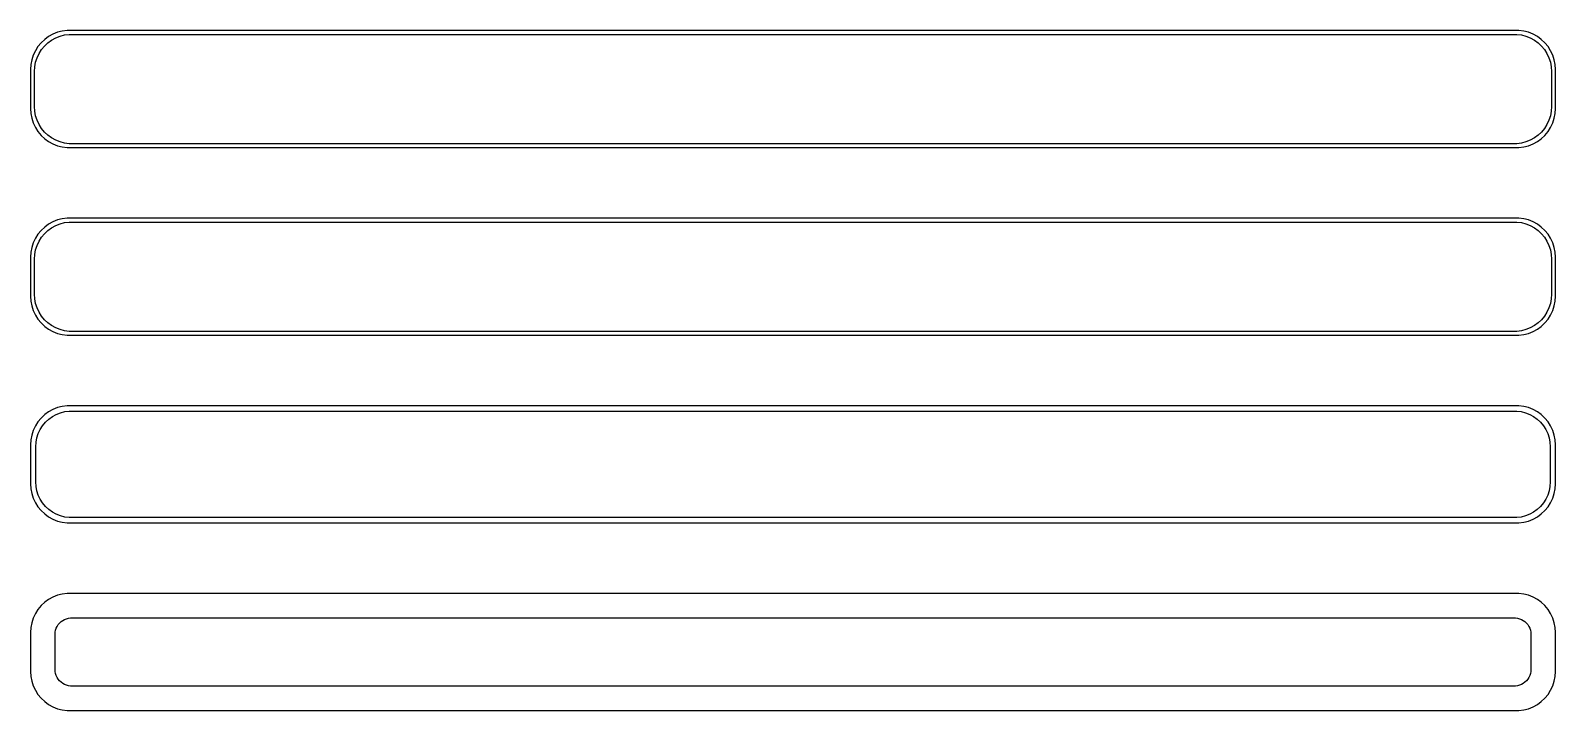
# Model space of a CAD drawing. Header units: metres. Extents: x -98 to 98, y 89 to 175.
import ezdxf

# ---------------------------------------------------------------- set-up
doc = ezdxf.new("R2010")
doc.units = ezdxf.units.M

msp = doc.modelspace()

# ---------------------------------------------------------------- linework, layer by layer
for p, q in [((-96.1448, 173.923), (-96.5451, 173.439)), ((-95.6871, 174.353), (-96.1448, 173.923)), ((-95.7126, 173.502), (-95.2778, 173.91)), ((-95.1791, 174.722), (-95.6871, 174.353)), ((-95.2778, 173.91), (-94.7952, 174.261)), ((-94.6289, 175.024), (-95.1791, 174.722)), ((-94.7952, 174.261), (-94.2724, 174.548)), ((-94.0451, 175.255), (-94.6289, 175.024)), ((-94.2724, 174.548), (-93.7178, 174.768)), ((-93.4369, 175.411), (-94.0451, 175.255)), ((-93.7178, 174.768), (-93.1401, 174.916)), ((-92.8139, 175.49), (-93.4369, 175.411)), ((-93.1401, 174.916), (-92.5482, 174.991)), ((92.8139, 175.49), (-92.8139, 175.49)), ((-92.5482, 174.991), (92.5482, 174.991)), ((92.5482, 174.991), (93.1401, 174.916)), ((93.4369, 175.411), (92.8139, 175.49)), ((93.1401, 174.916), (93.7178, 174.768)), ((94.0451, 175.255), (93.4369, 175.411)), ((93.7178, 174.768), (94.2724, 174.548)), ((94.6289, 175.024), (94.0451, 175.255)), ((94.2724, 174.548), (94.7952, 174.261)), ((95.1791, 174.722), (94.6289, 175.024)), ((94.7952, 174.261), (95.2778, 173.91)), ((95.6871, 174.353), (95.1791, 174.722)), ((95.2778, 173.91), (95.7126, 173.502)), ((96.1448, 173.923), (95.6871, 174.353)), ((96.5451, 173.439), (96.1448, 173.923)), ((-97.3429, 171.743), (-97.4606, 171.127)), ((-97.1489, 172.341), (-97.3429, 171.743)), ((-96.8815, 172.909), (-97.1489, 172.341)), ((-96.5451, 173.439), (-96.8815, 172.909)), ((-96.8508, 171.431), (-96.6664, 171.999)), ((-96.6664, 171.999), (-96.4125, 172.538)), ((-96.4125, 172.538), (-96.0928, 173.042)), ((-96.0928, 173.042), (-95.7126, 173.502)), ((95.7126, 173.502), (96.0928, 173.042)), ((96.0928, 173.042), (96.4125, 172.538)), ((96.4125, 172.538), (96.6664, 171.999)), ((96.8815, 172.909), (96.5451, 173.439)), ((96.6664, 171.999), (96.8508, 171.431)), ((97.1489, 172.341), (96.8815, 172.909)), ((97.3429, 171.743), (97.1489, 172.341)), ((97.4606, 171.127), (97.3429, 171.743)), ((-97.4606, 171.127), (-97.5, 170.5)), ((-97.5, 170.5), (-97.5, 165.5)), ((-97, 170.25), (-96.9625, 170.845)), ((-97, 165.75), (-97, 170.25)), ((-96.9625, 170.845), (-96.8508, 171.431)), ((96.8508, 171.431), (96.9625, 170.845)), ((96.9625, 170.845), (97, 170.25)), ((97, 170.25), (97, 165.75)), ((97.5, 170.5), (97.4606, 171.127)), ((97.5, 165.5), (97.5, 170.5)), ((-96.9625, 165.155), (-97, 165.75)), ((97, 165.75), (96.9625, 165.155)), ((-97.5, 165.5), (-97.4606, 164.873)), ((-97.4606, 164.873), (-97.3429, 164.257)), ((-97.3429, 164.257), (-97.1489, 163.659)), ((-96.8508, 164.569), (-96.9625, 165.155)), ((-96.6664, 164.001), (-96.8508, 164.569)), ((-96.4125, 163.462), (-96.6664, 164.001)), ((96.6664, 164.001), (96.4125, 163.462)), ((96.8508, 164.569), (96.6664, 164.001)), ((96.9625, 165.155), (96.8508, 164.569)), ((97.1489, 163.659), (97.3429, 164.257)), ((97.3429, 164.257), (97.4606, 164.873)), ((97.4606, 164.873), (97.5, 165.5)), ((-97.1489, 163.659), (-96.8815, 163.091)), ((-96.8815, 163.091), (-96.5451, 162.561)), ((-96.5451, 162.561), (-96.1448, 162.077)), ((-96.0928, 162.958), (-96.4125, 163.462)), ((-96.1448, 162.077), (-95.6871, 161.647)), ((-95.7126, 162.498), (-96.0928, 162.958)), ((-95.2778, 162.09), (-95.7126, 162.498)), ((-94.7952, 161.739), (-95.2778, 162.09)), ((95.2778, 162.09), (94.7952, 161.739)), ((95.7126, 162.498), (95.2778, 162.09)), ((95.6871, 161.647), (96.1448, 162.077)), ((96.0928, 162.958), (95.7126, 162.498)), ((96.4125, 163.462), (96.0928, 162.958)), ((96.1448, 162.077), (96.5451, 162.561)), ((96.5451, 162.561), (96.8815, 163.091)), ((96.8815, 163.091), (97.1489, 163.659)), ((-95.6871, 161.647), (-95.1791, 161.278)), ((-95.1791, 161.278), (-94.6289, 160.976)), ((-94.2724, 161.452), (-94.7952, 161.739)), ((-94.6289, 160.976), (-94.0451, 160.745)), ((-93.7178, 161.232), (-94.2724, 161.452)), ((-94.0451, 160.745), (-93.4369, 160.589)), ((-93.1401, 161.084), (-93.7178, 161.232)), ((-93.4369, 160.589), (-92.8139, 160.51)), ((-92.5482, 161.009), (-93.1401, 161.084)), ((-92.8139, 160.51), (92.8139, 160.51)), ((92.5482, 161.009), (-92.5482, 161.009)), ((93.1401, 161.084), (92.5482, 161.009)), ((92.8139, 160.51), (93.4369, 160.589)), ((93.7178, 161.232), (93.1401, 161.084)), ((93.4369, 160.589), (94.0451, 160.745)), ((94.2724, 161.452), (93.7178, 161.232)), ((94.0451, 160.745), (94.6289, 160.976)), ((94.7952, 161.739), (94.2724, 161.452)), ((94.6289, 160.976), (95.1791, 161.278)), ((95.1791, 161.278), (95.6871, 161.647)), ((-95.6871, 150.353), (-96.1448, 149.923)), ((-95.1791, 150.722), (-95.6871, 150.353)), ((-95.2778, 149.91), (-94.7952, 150.261)), ((-94.6289, 151.024), (-95.1791, 150.722)), ((-94.7952, 150.261), (-94.2724, 150.548)), ((-94.0451, 151.255), (-94.6289, 151.024)), ((-94.2724, 150.548), (-93.7178, 150.768)), ((-93.4369, 151.411), (-94.0451, 151.255)), ((-93.7178, 150.768), (-93.1401, 150.916)), ((-92.8139, 151.49), (-93.4369, 151.411)), ((-93.1401, 150.916), (-92.5482, 150.991)), ((92.8139, 151.49), (-92.8139, 151.49)), ((-92.5482, 150.991), (92.5482, 150.991)), ((92.5482, 150.991), (93.1401, 150.916)), ((93.4369, 151.411), (92.8139, 151.49)), ((93.1401, 150.916), (93.7178, 150.768)), ((94.0451, 151.255), (93.4369, 151.411)), ((93.7178, 150.768), (94.2724, 150.548)), ((94.6289, 151.024), (94.0451, 151.255)), ((94.2724, 150.548), (94.7952, 150.261)), ((95.1791, 150.722), (94.6289, 151.024)), ((94.7952, 150.261), (95.2778, 149.91)), ((95.6871, 150.353), (95.1791, 150.722)), ((96.1448, 149.923), (95.6871, 150.353)), ((-97.1489, 148.341), (-97.3429, 147.743)), ((-96.8815, 148.909), (-97.1489, 148.341)), ((-96.5451, 149.439), (-96.8815, 148.909)), ((-96.6664, 147.999), (-96.4125, 148.538)), ((-96.1448, 149.923), (-96.5451, 149.439)), ((-96.4125, 148.538), (-96.0928, 149.042)), ((-96.0928, 149.042), (-95.7126, 149.502)), ((-95.7126, 149.502), (-95.2778, 149.91)), ((95.2778, 149.91), (95.7126, 149.502)), ((95.7126, 149.502), (96.0928, 149.042)), ((96.0928, 149.042), (96.4125, 148.538)), ((96.5451, 149.439), (96.1448, 149.923)), ((96.4125, 148.538), (96.6664, 147.999)), ((96.8815, 148.909), (96.5451, 149.439)), ((97.1489, 148.341), (96.8815, 148.909)), ((97.3429, 147.743), (97.1489, 148.341)), ((-97.4606, 147.127), (-97.5, 146.5)), ((-97.5, 146.5), (-97.5, 141.5)), ((-97.3429, 147.743), (-97.4606, 147.127)), ((-97, 146.25), (-96.9625, 146.845)), ((-97, 141.75), (-97, 146.25)), ((-96.9625, 146.845), (-96.8508, 147.431)), ((-96.8508, 147.431), (-96.6664, 147.999)), ((96.6664, 147.999), (96.8508, 147.431)), ((96.8508, 147.431), (96.9625, 146.845)), ((96.9625, 146.845), (97, 146.25)), ((97, 146.25), (97, 141.75)), ((97.4606, 147.127), (97.3429, 147.743)), ((97.5, 146.5), (97.4606, 147.127)), ((97.5, 141.5), (97.5, 146.5)), ((-97.5, 141.5), (-97.4606, 140.873)), ((-97.4606, 140.873), (-97.3429, 140.257)), ((-96.9625, 141.155), (-97, 141.75)), ((-96.8508, 140.569), (-96.9625, 141.155)), ((-96.6664, 140.001), (-96.8508, 140.569)), ((96.8508, 140.569), (96.6664, 140.001)), ((96.9625, 141.155), (96.8508, 140.569)), ((97, 141.75), (96.9625, 141.155)), ((97.3429, 140.257), (97.4606, 140.873)), ((97.4606, 140.873), (97.5, 141.5)), ((-97.3429, 140.257), (-97.1489, 139.659)), ((-97.1489, 139.659), (-96.8815, 139.091)), ((-96.8815, 139.091), (-96.5451, 138.561)), ((-96.4125, 139.462), (-96.6664, 140.001)), ((-96.5451, 138.561), (-96.1448, 138.077)), ((-96.0928, 138.958), (-96.4125, 139.462)), ((-95.7126, 138.498), (-96.0928, 138.958)), ((-95.2778, 138.09), (-95.7126, 138.498)), ((95.7126, 138.498), (95.2778, 138.09)), ((96.0928, 138.958), (95.7126, 138.498)), ((96.4125, 139.462), (96.0928, 138.958)), ((96.1448, 138.077), (96.5451, 138.561)), ((96.6664, 140.001), (96.4125, 139.462)), ((96.5451, 138.561), (96.8815, 139.091)), ((96.8815, 139.091), (97.1489, 139.659)), ((97.1489, 139.659), (97.3429, 140.257)), ((-96.1448, 138.077), (-95.6871, 137.647)), ((-95.6871, 137.647), (-95.1791, 137.278)), ((-94.7952, 137.739), (-95.2778, 138.09)), ((-95.1791, 137.278), (-94.6289, 136.976)), ((-94.2724, 137.452), (-94.7952, 137.739)), ((-94.6289, 136.976), (-94.0451, 136.745)), ((-93.7178, 137.232), (-94.2724, 137.452)), ((-94.0451, 136.745), (-93.4369, 136.589)), ((-93.1401, 137.084), (-93.7178, 137.232)), ((-93.4369, 136.589), (-92.8139, 136.51)), ((-92.5482, 137.009), (-93.1401, 137.084)), ((-92.8139, 136.51), (92.8139, 136.51)), ((92.5482, 137.009), (-92.5482, 137.009)), ((93.1401, 137.084), (92.5482, 137.009)), ((92.8139, 136.51), (93.4369, 136.589)), ((93.7178, 137.232), (93.1401, 137.084)), ((93.4369, 136.589), (94.0451, 136.745)), ((94.2724, 137.452), (93.7178, 137.232)), ((94.0451, 136.745), (94.6289, 136.976)), ((94.7952, 137.739), (94.2724, 137.452)), ((94.6289, 136.976), (95.1791, 137.278)), ((95.2778, 138.09), (94.7952, 137.739)), ((95.1791, 137.278), (95.6871, 137.647)), ((95.6871, 137.647), (96.1448, 138.077)), ((-94.6289, 127.024), (-95.1791, 126.722)), ((-94.0451, 127.255), (-94.6289, 127.024)), ((-93.4369, 127.411), (-94.0451, 127.255)), ((-92.8139, 127.49), (-93.4369, 127.411)), ((-93.1079, 126.747), (-92.5375, 126.819)), ((92.8139, 127.49), (-92.8139, 127.49)), ((-92.5375, 126.819), (92.5375, 126.819)), ((92.5375, 126.819), (93.1079, 126.747)), ((93.4369, 127.411), (92.8139, 127.49)), ((94.0451, 127.255), (93.4369, 127.411)), ((94.6289, 127.024), (94.0451, 127.255)), ((95.1791, 126.722), (94.6289, 127.024)), ((-96.8815, 124.909), (-97.1489, 124.341)), ((-96.5451, 125.439), (-96.8815, 124.909)), ((-96.1448, 125.923), (-96.5451, 125.439)), ((-96.2621, 124.456), (-95.954, 124.941)), ((-95.6871, 126.353), (-96.1448, 125.923)), ((-95.954, 124.941), (-95.5875, 125.384)), ((-95.1791, 126.722), (-95.6871, 126.353)), ((-95.5875, 125.384), (-95.1684, 125.778)), ((-95.1684, 125.778), (-94.7032, 126.116)), ((-94.7032, 126.116), (-94.1994, 126.393)), ((-94.1994, 126.393), (-93.6648, 126.604)), ((-93.6648, 126.604), (-93.1079, 126.747)), ((93.1079, 126.747), (93.6648, 126.604)), ((93.6648, 126.604), (94.1994, 126.393)), ((94.1994, 126.393), (94.7032, 126.116)), ((94.7032, 126.116), (95.1684, 125.778)), ((95.1684, 125.778), (95.5875, 125.384)), ((95.6871, 126.353), (95.1791, 126.722)), ((95.5875, 125.384), (95.954, 124.941)), ((96.1448, 125.923), (95.6871, 126.353)), ((95.954, 124.941), (96.2621, 124.456)), ((96.5451, 125.439), (96.1448, 125.923)), ((96.8815, 124.909), (96.5451, 125.439)), ((97.1489, 124.341), (96.8815, 124.909)), ((-97.4606, 123.127), (-97.5, 122.5)), ((-97.3429, 123.743), (-97.4606, 123.127)), ((-97.1489, 124.341), (-97.3429, 123.743)), ((-96.7923, 122.824), (-96.6846, 123.389)), ((-96.6846, 123.389), (-96.5069, 123.935)), ((-96.5069, 123.935), (-96.2621, 124.456)), ((96.2621, 124.456), (96.5069, 123.935)), ((96.5069, 123.935), (96.6846, 123.389)), ((96.6846, 123.389), (96.7923, 122.824)), ((97.3429, 123.743), (97.1489, 124.341)), ((97.4606, 123.127), (97.3429, 123.743)), ((97.5, 122.5), (97.4606, 123.127)), ((-97.5, 122.5), (-97.5, 117.5)), ((-96.8284, 122.25), (-96.7923, 122.824)), ((-96.8284, 117.75), (-96.8284, 122.25)), ((96.7923, 122.824), (96.8284, 122.25)), ((96.8284, 122.25), (96.8284, 117.75)), ((97.5, 117.5), (97.5, 122.5)), ((-97.5, 117.5), (-97.4606, 116.873)), ((-96.7923, 117.176), (-96.8284, 117.75)), ((-96.6846, 116.611), (-96.7923, 117.176)), ((96.7923, 117.176), (96.6846, 116.611)), ((96.8284, 117.75), (96.7923, 117.176)), ((97.4606, 116.873), (97.5, 117.5)), ((-97.4606, 116.873), (-97.3429, 116.257)), ((-97.3429, 116.257), (-97.1489, 115.659)), ((-97.1489, 115.659), (-96.8815, 115.091)), ((-96.8815, 115.091), (-96.5451, 114.561)), ((-96.5069, 116.065), (-96.6846, 116.611)), ((-96.2621, 115.544), (-96.5069, 116.065)), ((-95.954, 115.059), (-96.2621, 115.544)), ((-95.5875, 114.616), (-95.954, 115.059)), ((95.954, 115.059), (95.5875, 114.616)), ((96.2621, 115.544), (95.954, 115.059)), ((96.5069, 116.065), (96.2621, 115.544)), ((96.6846, 116.611), (96.5069, 116.065)), ((96.5451, 114.561), (96.8815, 115.091)), ((96.8815, 115.091), (97.1489, 115.659)), ((97.1489, 115.659), (97.3429, 116.257)), ((97.3429, 116.257), (97.4606, 116.873)), ((-96.5451, 114.561), (-96.1448, 114.077)), ((-96.1448, 114.077), (-95.6871, 113.647)), ((-95.6871, 113.647), (-95.1791, 113.278)), ((-95.1684, 114.222), (-95.5875, 114.616)), ((-95.1791, 113.278), (-94.6289, 112.976)), ((-94.7032, 113.884), (-95.1684, 114.222)), ((-94.1994, 113.607), (-94.7032, 113.884)), ((-93.6648, 113.396), (-94.1994, 113.607)), ((-93.1079, 113.253), (-93.6648, 113.396)), ((-92.5375, 113.181), (-93.1079, 113.253)), ((92.5375, 113.181), (-92.5375, 113.181)), ((93.1079, 113.253), (92.5375, 113.181)), ((93.6648, 113.396), (93.1079, 113.253)), ((94.1994, 113.607), (93.6648, 113.396)), ((94.7032, 113.884), (94.1994, 113.607)), ((94.6289, 112.976), (95.1791, 113.278)), ((95.1684, 114.222), (94.7032, 113.884)), ((95.5875, 114.616), (95.1684, 114.222)), ((95.1791, 113.278), (95.6871, 113.647)), ((95.6871, 113.647), (96.1448, 114.077)), ((96.1448, 114.077), (96.5451, 114.561)), ((-94.6289, 112.976), (-94.0451, 112.745)), ((-94.0451, 112.745), (-93.4369, 112.589)), ((-93.4369, 112.589), (-92.8139, 112.51)), ((-92.8139, 112.51), (92.8139, 112.51)), ((92.8139, 112.51), (93.4369, 112.589)), ((93.4369, 112.589), (94.0451, 112.745)), ((94.0451, 112.745), (94.6289, 112.976)), ((-93.4369, 103.411), (-94.0451, 103.255)), ((-92.8139, 103.49), (-93.4369, 103.411)), ((92.8139, 103.49), (-92.8139, 103.49)), ((93.4369, 103.411), (92.8139, 103.49)), ((94.0451, 103.255), (93.4369, 103.411)), ((-96.5451, 101.439), (-96.8815, 100.909)), ((-96.1448, 101.923), (-96.5451, 101.439)), ((-95.6871, 102.353), (-96.1448, 101.923)), ((-95.1791, 102.722), (-95.6871, 102.353)), ((-94.6289, 103.024), (-95.1791, 102.722)), ((-94.0451, 103.255), (-94.6289, 103.024)), ((94.6289, 103.024), (94.0451, 103.255)), ((95.1791, 102.722), (94.6289, 103.024)), ((95.6871, 102.353), (95.1791, 102.722)), ((96.1448, 101.923), (95.6871, 102.353)), ((96.5451, 101.439), (96.1448, 101.923)), ((96.8815, 100.909), (96.5451, 101.439)), ((-97.3429, 99.7434), (-97.4606, 99.1267)), ((-97.1489, 100.341), (-97.3429, 99.7434)), ((-96.8815, 100.909), (-97.1489, 100.341)), ((-94.0987, 99.2663), (-93.9567, 99.49)), ((-93.9567, 99.49), (-93.7879, 99.6941)), ((-93.7879, 99.6941), (-93.5947, 99.8755)), ((-93.5947, 99.8755), (-93.3804, 100.031)), ((-93.3804, 100.031), (-93.1482, 100.159)), ((-93.1482, 100.159), (-92.9019, 100.256)), ((-92.9019, 100.256), (-92.6453, 100.322)), ((-92.6453, 100.322), (-92.3825, 100.355)), ((-92.3825, 100.355), (92.3825, 100.355)), ((92.3825, 100.355), (92.6453, 100.322)), ((92.6453, 100.322), (92.9019, 100.256)), ((92.9019, 100.256), (93.1482, 100.159)), ((93.1482, 100.159), (93.3804, 100.031)), ((93.3804, 100.031), (93.5947, 99.8755)), ((93.5947, 99.8755), (93.7879, 99.6941)), ((93.7879, 99.6941), (93.9567, 99.49)), ((93.9567, 99.49), (94.0987, 99.2663)), ((97.1489, 100.341), (96.8815, 100.909)), ((97.3429, 99.7434), (97.1489, 100.341)), ((97.4606, 99.1267), (97.3429, 99.7434)), ((-97.4606, 99.1267), (-97.5, 98.5)), ((-97.5, 98.5), (-97.5, 93.5)), ((-94.3596, 98.25), (-94.343, 98.5144)), ((-94.3596, 93.75), (-94.3596, 98.25)), ((-94.343, 98.5144), (-94.2934, 98.7746)), ((-94.2934, 98.7746), (-94.2115, 99.0266)), ((-94.2115, 99.0266), (-94.0987, 99.2663)), ((94.0987, 99.2663), (94.2115, 99.0266)), ((94.2115, 99.0266), (94.2934, 98.7746)), ((94.2934, 98.7746), (94.343, 98.5144)), ((94.343, 98.5144), (94.3596, 98.25)), ((94.3596, 98.25), (94.3596, 93.75)), ((97.5, 98.5), (97.4606, 99.1267)), ((97.5, 93.5), (97.5, 98.5)), ((-94.343, 93.4856), (-94.3596, 93.75)), ((94.3596, 93.75), (94.343, 93.4856)), ((-97.5, 93.5), (-97.4606, 92.8733)), ((-97.4606, 92.8733), (-97.3429, 92.2566)), ((-97.3429, 92.2566), (-97.1489, 91.6594)), ((-97.1489, 91.6594), (-96.8815, 91.0912)), ((-94.2934, 93.2254), (-94.343, 93.4856)), ((-94.2115, 92.9734), (-94.2934, 93.2254)), ((-94.0987, 92.7337), (-94.2115, 92.9734)), ((-93.9567, 92.51), (-94.0987, 92.7337)), ((-93.7879, 92.3059), (-93.9567, 92.51)), ((-93.5947, 92.1245), (-93.7879, 92.3059)), ((-93.3804, 91.9688), (-93.5947, 92.1245)), ((-93.1482, 91.8412), (-93.3804, 91.9688)), ((-92.9019, 91.7436), (-93.1482, 91.8412)), ((-92.6453, 91.6777), (-92.9019, 91.7436)), ((-92.3825, 91.6445), (-92.6453, 91.6777)), ((92.6453, 91.6777), (92.3825, 91.6445)), ((92.9019, 91.7436), (92.6453, 91.6777)), ((93.1482, 91.8412), (92.9019, 91.7436)), ((93.3804, 91.9688), (93.1482, 91.8412)), ((93.5947, 92.1245), (93.3804, 91.9688)), ((93.7879, 92.3059), (93.5947, 92.1245)), ((93.9567, 92.51), (93.7879, 92.3059)), ((94.0987, 92.7337), (93.9567, 92.51)), ((94.2115, 92.9734), (94.0987, 92.7337)), ((94.2934, 93.2254), (94.2115, 92.9734)), ((94.343, 93.4856), (94.2934, 93.2254)), ((96.8815, 91.0912), (97.1489, 91.6594)), ((97.1489, 91.6594), (97.3429, 92.2566)), ((97.3429, 92.2566), (97.4606, 92.8733)), ((97.4606, 92.8733), (97.5, 93.5)), ((-96.8815, 91.0912), (-96.5451, 90.5611)), ((-96.5451, 90.5611), (-96.1448, 90.0773)), ((-96.1448, 90.0773), (-95.6871, 89.6474)), ((92.3825, 91.6445), (-92.3825, 91.6445)), ((95.6871, 89.6474), (96.1448, 90.0773)), ((96.1448, 90.0773), (96.5451, 90.5611)), ((96.5451, 90.5611), (96.8815, 91.0912)), ((-95.6871, 89.6474), (-95.1791, 89.2784)), ((-95.1791, 89.2784), (-94.6289, 88.9759)), ((-94.6289, 88.9759), (-94.0451, 88.7447)), ((-94.0451, 88.7447), (-93.4369, 88.5886)), ((-93.4369, 88.5886), (-92.8139, 88.5099)), ((-92.8139, 88.5099), (92.8139, 88.5099)), ((92.8139, 88.5099), (93.4369, 88.5886)), ((93.4369, 88.5886), (94.0451, 88.7447)), ((94.0451, 88.7447), (94.6289, 88.9759)), ((94.6289, 88.9759), (95.1791, 89.2784)), ((95.1791, 89.2784), (95.6871, 89.6474))]:
    msp.add_line(p, q)

doc.saveas('drawing.dxf')
